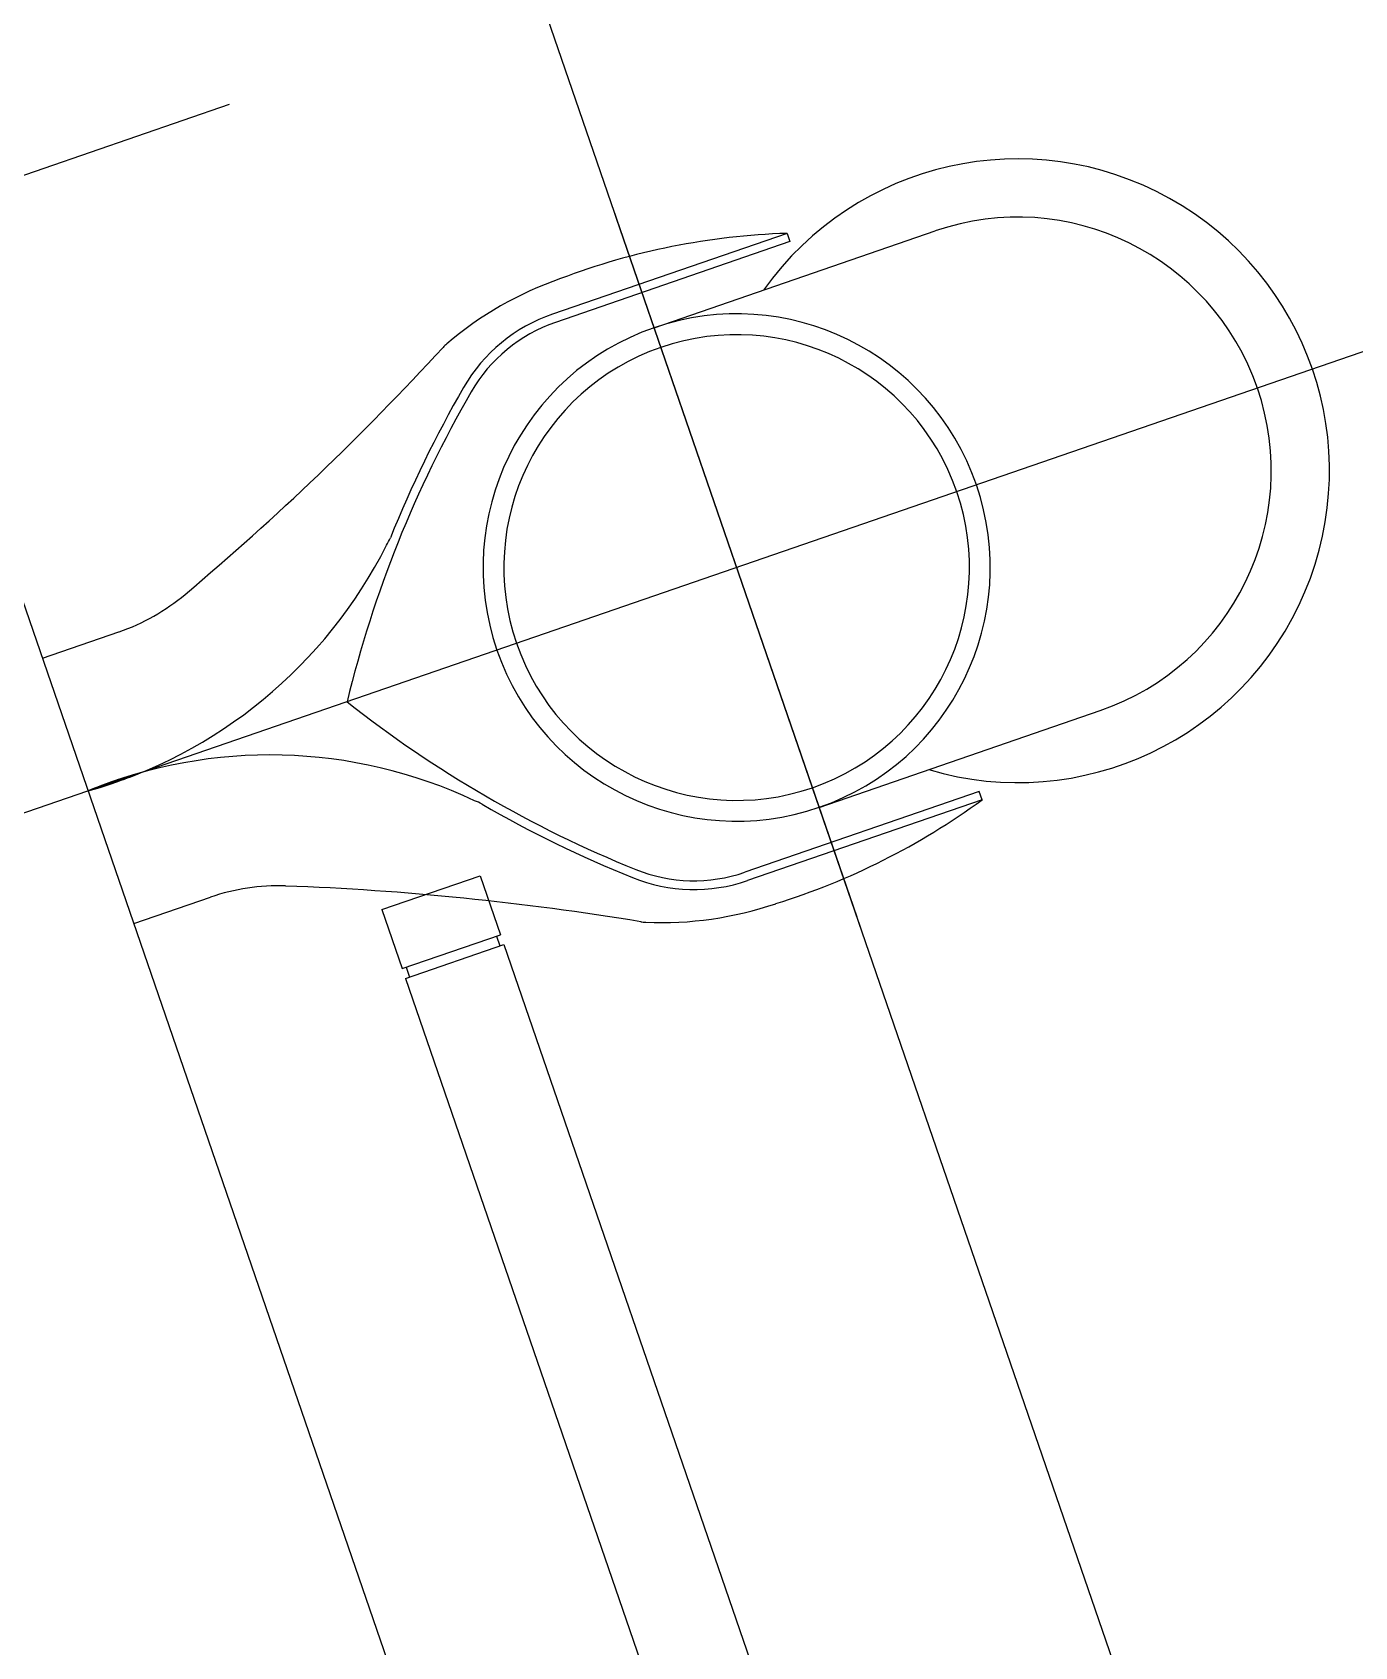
# Model space of a CAD drawing. Extents: x 809487 to 809680, y 818779 to 819225.
# Drawn here: x 809535.19 to 809535.827, y 819071.537 to 819072.313 of the extents above; entities that cross this region are included whole.
import ezdxf

# ---------------------------------------------------------------- set-up
doc = ezdxf.new("R2010")
doc.units = 0
for name, color, linetype in [('F-RC', 7, 'Continuous'), ('MAJ214__', 7, 'Continuous'), ('MAJ270__', 7, 'Continuous'), ('MAJ292__', 7, 'Continuous')]:
    doc.layers.add(name, color=color, linetype=linetype)

msp = doc.modelspace()

# ---------------------------------------------------------------- linework, layer by layer
at = {"layer": 'F-RC'}
for p, q in [((809535.35852, 819071.89132), (809535.40579, 819071.9076)), ((809535.40579, 819071.9076), (809535.41556, 819071.87923)), ((809535.35852, 819071.89132), (809535.36828, 819071.86295)), ((809535.36828, 819071.86295), (809535.41556, 819071.87923)), ((809535.41367, 819071.87858), (809535.4153, 819071.87385)), ((809535.36991, 819071.85823), (809535.41719, 819071.8745)), ((809535.41719, 819071.8745), (809535.76066, 819070.87698)), ((809535.37018, 819071.8636), (809535.3718, 819071.85888)), ((809535.36991, 819071.85823), (809535.71339, 819070.8607))]:
    msp.add_line(p, q, dxfattribs=at)
at = {"layer": 'MAJ214__'}
for points in [[(809535.55347, 819072.2166), (809535.44066, 819072.17776)], [(809535.64729, 819071.94412), (809535.53449, 819071.90528)]]:
    msp.add_lwpolyline(points, dxfattribs=at)
for centre, radius, start, end in [((809535.46645, 819072.10286), 0.07922, 109, 149.96236), ((809535.88876, 819071.85867), 0.56704, 149.96236, 158.10407), ((809535.34407, 819072.07759), 0.02, 326.67541, 338.10407), ((809535.15483, 819072.17049), 0.23067, 285.67731, 333.23123), ((809535.30477, 819071.73503), 0.23067, 64.76877, 112.32268), ((809535.15483, 819072.17049), 0.23067, 285.67731, 292.32268), ((809535.30477, 819071.73503), 0.23067, 105.67731, 112.32268), ((809535.3967, 819071.92474), 0.02, 59.89592, 71.32459), ((809535.69114, 819072.4326), 0.56704, 239.89592, 248.03764), ((809535.5087, 819071.98018), 0.07922, 248.03764, 289)]:
    msp.add_arc(centre, radius, start, end, dxfattribs=at)
at = {"layer": 'MAJ270__'}
for p, q in [((809536.41151, 819069.4935), (809534.4581, 819075.16661)), ((809537.79805, 819072.83708), (809534.72801, 819071.77998)), ((809537.79805, 819072.83708), (809534.72801, 819071.77998)), ((809535.28512, 819072.27852), (809534.7452, 819072.09261)), ((809535.46967, 819072.22879), (809535.58705, 819071.88789)), ((809535.58876, 819071.88292), (809535.47138, 819072.22382))]:
    msp.add_line(p, q, dxfattribs=at)
at = {"layer": 'MAJ292__'}
for p, q in [((809535.4895, 819072.17121), (809535.62471, 819072.21777)), ((809536.09789, 819069.3908), (809535.14886, 819072.14699)), ((809535.56894, 819071.9405), (809535.70414, 819071.98706))]:
    msp.add_line(p, q, dxfattribs=at)
for points in [[(809535.55347, 819072.2166), (809535.55484, 819072.21261), (809535.44203, 819072.17377)], [(809535.19522, 819072.01224), (809535.23205, 819072.02493)], [(809535.64729, 819071.94412), (809535.64592, 819071.94811), (809535.53311, 819071.90926)], [(809535.23917, 819071.8846), (809535.27601, 819071.89728)]]:
    msp.add_lwpolyline(points, dxfattribs=at)
for centre, radius, start, end in [((809535.66443, 819072.10241), 0.15, 253.4229, 144.5771), ((809535.66443, 819072.10241), 0.122, 19, 109), ((809535.56448, 819071.87748), 0.3393, 91.86071, 110.70605), ((809535.50142, 819072.03215), 0.17238, 109.2751, 130.39607), ((809535.52922, 819072.05586), 0.122, 19, 199), ((809535.46645, 819072.10286), 0.075, 109, 149.96236), ((809535.40267, 819072.1482), 0.02, 130.39607, 137.42579), ((809535.52922, 819072.05586), 0.112, 19, 199), ((809534.40101, 819073.06844), 1.34021, 310.07845, 317.42579), ((809535.88876, 819071.85867), 0.56282, 149.96236, 166.36786), ((809535.66443, 819072.10241), 0.122, 289, 19), ((809535.52922, 819072.05586), 0.122, 199, 19), ((809535.52922, 819072.05586), 0.112, 199, 19), ((809535.1995, 819072.11948), 0.1, 289, 310.07845), ((809535.69114, 819072.4326), 0.56282, 231.63214, 248.03764), ((809535.44719, 819072.21813), 0.3393, 287.29394, 306.13928), ((809535.5087, 819071.98018), 0.075, 248.03764, 289), ((809535.30856, 819071.80273), 0.1, 87.92155, 109), ((809535.26358, 819070.56333), 1.34021, 80.57421, 87.92155), ((809535.49272, 819072.05742), 0.17238, 267.60393, 288.72489), ((809535.48634, 819071.90518), 0.02, 260.57421, 267.60393)]:
    msp.add_arc(centre, radius, start, end, dxfattribs=at)

doc.saveas('drawing.dxf')
